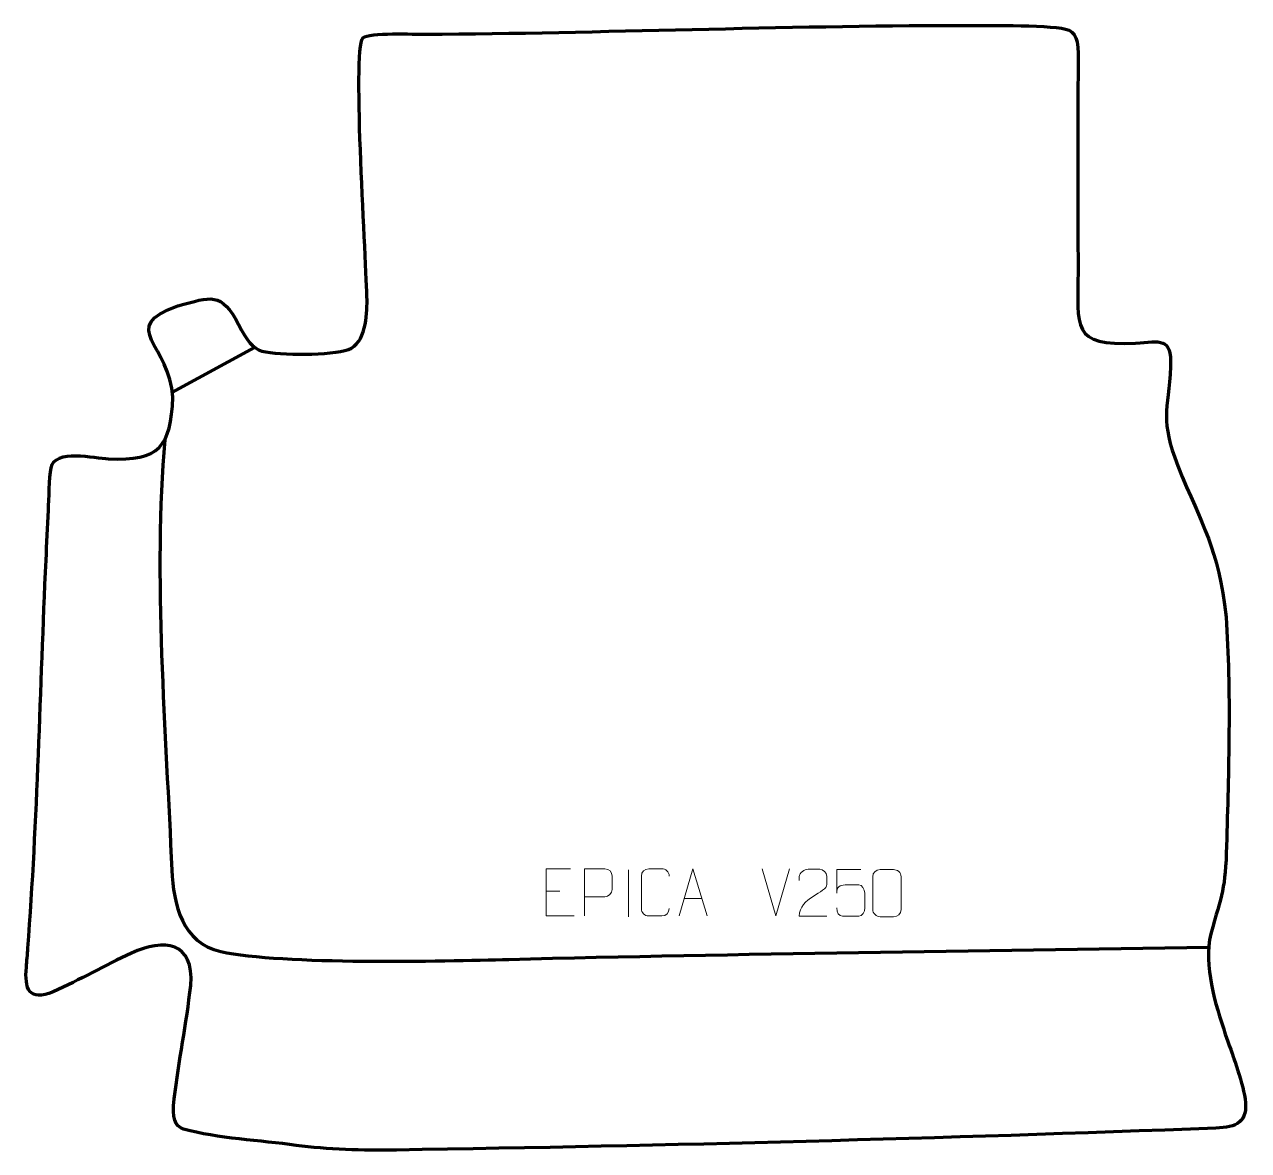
# Model space of a CAD drawing. Header units: millimetres. Extents: x -640 to 9, y 222 to 819.
import ezdxf

# ---------------------------------------------------------------- set-up
doc = ezdxf.new("R2010")
doc.units = ezdxf.units.MM
doc.header["$MEASUREMENT"] = 0
doc.layers.add('layer 2', color=7, linetype='Continuous')
doc.layers.add('layer 3', color=7, linetype='Continuous')

msp = doc.modelspace()

# ---------------------------------------------------------------- linework, layer by layer
at = {"layer": 'layer 2', "color": 142, "lineweight": 158}
msp.add_open_spline([(-518.2689, 647.5528), (-518.2689, 647.5528), (-562.2218, 623.6171), (-562.2218, 623.6171)], degree=3, dxfattribs=at)
msp.add_open_spline([(-565.8544, 598.4941), (-572.406, 528.1614), (-565.2511, 441.4719), (-562.2242, 370.2773), (-562.2242, 370.2773), (-561.4511, 352.0956), (-556.6393, 331.4695), (-536.2165, 327.0599), (-536.2165, 327.0599), (-503.4266, 319.9798), (-418.1928, 321.9534), (-383.4101, 322.8777), (-383.4101, 322.8777), (-259.6584, 326.1665), (-135.8503, 327.1551), (-12.0764, 329.3731)], degree=3, knots=[0, 0, 0, 0, 0.2, 0.2, 0.2, 0.2, 0.4, 0.4, 0.4, 0.4, 0.6, 0.6, 0.6, 0.6, 1, 1, 1, 1], dxfattribs=at)
at = {"layer": 'layer 3', "color": 242, "lineweight": 158}
msp.add_open_spline([(-514.3713, 645.61), (-519.4489, 647.1489), (-522.425, 651.0926), (-526.8085, 659.6302), (-526.8085, 659.6302), (-535.8625, 677.2647), (-541.4301, 674.4365), (-558.9849, 669.5325), (-558.9849, 669.5325), (-591.3388, 658.5114), (-562.9061, 648.2705), (-561.6134, 621.0777), (-561.6134, 621.0777), (-563.0093, 594.8651), (-568.3971, 587.1233), (-595.9196, 588.4011), (-595.9196, 588.4011), (-602.9992, 588.7299), (-624.5444, 593.9892), (-626.3053, 583.6672), (-626.3053, 583.6672), (-627.2218, 578.2952), (-627.4099, 567.0167), (-627.7138, 561.1787), (-627.7138, 561.1787), (-628.1741, 552.3344), (-628.5518, 543.4928), (-628.9543, 534.6466), (-628.9543, 534.6466), (-632.1252, 466.336), (-633.3898, 396.8988), (-638.5911, 328.8243), (-638.5911, 328.8243), (-638.8469, 325.4757), (-639.1202, 322.1308), (-639.4081, 318.7847), (-639.4081, 318.7847), (-640.4058, 307.3073), (-638.0676, 300.3401), (-625.1323, 305.7276), (-625.1323, 305.7276), (-610.8965, 312.0228), (-597.6768, 319.8191), (-583.6976, 326.1981), (-583.6976, 326.1981), (-566.338, 334.1197), (-550.1846, 332.3266), (-552.206, 309.1279), (-552.206, 309.1279), (-554.3961, 288.7954), (-558.5884, 268.9456), (-560.939, 248.9362), (-560.939, 248.9362), (-562.1766, 238.4015), (-560.4406, 234.52), (-555.9529, 232.8836), (-555.9529, 232.8836), (-538.135, 227.8302), (-515.1451, 226.9251), (-496.2607, 224.2267), (-496.2607, 224.2267), (-479.2871, 221.9987), (-461.2193, 221.5133), (-442.9745, 221.7822), (-442.9745, 221.7822), (-298.3504, 223.9441), (-152.764, 227.9134), (-8.1871, 233.3723), (-8.1871, 233.3723), (2.754, 233.7855), (9.1248, 236.4969), (7.2706, 248.9709), (7.2706, 248.9709), (5.7716, 259.0555), (0.1799, 273.2261), (-3.1975, 283.2455), (-3.1975, 283.2455), (-8.6394, 299.633), (-14.7633, 319.1757), (-10.9151, 336.4707), (-10.9151, 336.4707), (-4.9083, 357.5365), (-3.1473, 360.3496), (-2.5297, 383.2165), (-2.5297, 383.2165), (-1.5034, 422.4596), (-0.0148, 465.4985), (-2.8117, 504.5011), (-2.8117, 504.5011), (-6.8876, 541.2561), (-15.1317, 552.263), (-28.465, 584.7123), (-28.465, 584.7123), (-37.8085, 609.2945), (-33.6823, 613.2496), (-32.2325, 637.441), (-32.2325, 637.441), (-31.7097, 653.047), (-37.4957, 650.7889), (-50.804, 649.7906), (-50.804, 649.7906), (-85.3201, 648.2039), (-81.2886, 658.1303), (-81.3385, 687.5538), (-81.3385, 687.5538), (-81.4215, 724.8585), (-81.8054, 761.9363), (-81.2094, 799.2567), (-81.2094, 799.2567), (-81.0175, 811.2724), (-82.6345, 815.0755), (-87.9144, 816.383), (-87.9144, 816.383), (-98.4533, 818.8301), (-132.8418, 818.343), (-144.4794, 818.3326), (-144.4794, 818.3326), (-238.8368, 818.248), (-333.2377, 814.3246), (-427.5263, 813.6175), (-427.5263, 813.6175), (-433.191, 813.6099), (-457.6296, 814.8452), (-460.8964, 811.6972), (-460.8964, 811.6972), (-466.4815, 804.707), (-458.8589, 691.1496), (-458.6421, 672.565), (-458.6421, 672.565), (-458.5481, 664.5055), (-459.2959, 649.6756), (-468.4717, 646.4822), (-468.4717, 646.4822), (-477.5844, 643.3109), (-504.854, 643.1028), (-514.3713, 645.61)], degree=3, knots=[0, 0, 0, 0, 0.02857143, 0.02857143, 0.02857143, 0.02857143, 0.05714286, 0.05714286, 0.05714286, 0.05714286, 0.08571429, 0.08571429, 0.08571429, 0.08571429, 0.11428571, 0.11428571, 0.11428571, 0.11428571, 0.14285714, 0.14285714, 0.14285714, 0.14285714, 0.17142857, 0.17142857, 0.17142857, 0.17142857, 0.2, 0.2, 0.2, 0.2, 0.22857143, 0.22857143, 0.22857143, 0.22857143, 0.25714286, 0.25714286, 0.25714286, 0.25714286, 0.28571429, 0.28571429, 0.28571429, 0.28571429, 0.31428571, 0.31428571, 0.31428571, 0.31428571, 0.34285714, 0.34285714, 0.34285714, 0.34285714, 0.37142857, 0.37142857, 0.37142857, 0.37142857, 0.4, 0.4, 0.4, 0.4, 0.42857143, 0.42857143, 0.42857143, 0.42857143, 0.45714286, 0.45714286, 0.45714286, 0.45714286, 0.48571429, 0.48571429, 0.48571429, 0.48571429, 0.51428571, 0.51428571, 0.51428571, 0.51428571, 0.54285714, 0.54285714, 0.54285714, 0.54285714, 0.57142857, 0.57142857, 0.57142857, 0.57142857, 0.6, 0.6, 0.6, 0.6, 0.62857143, 0.62857143, 0.62857143, 0.62857143, 0.65714286, 0.65714286, 0.65714286, 0.65714286, 0.68571429, 0.68571429, 0.68571429, 0.68571429, 0.71428571, 0.71428571, 0.71428571, 0.71428571, 0.74285714, 0.74285714, 0.74285714, 0.74285714, 0.77142857, 0.77142857, 0.77142857, 0.77142857, 0.8, 0.8, 0.8, 0.8, 0.82857143, 0.82857143, 0.82857143, 0.82857143, 0.85714286, 0.85714286, 0.85714286, 0.85714286, 0.88571429, 0.88571429, 0.88571429, 0.88571429, 0.91428571, 0.91428571, 0.91428571, 0.91428571, 0.94285714, 0.94285714, 0.94285714, 0.94285714, 1, 1, 1, 1], dxfattribs=at)
at = {"layer": 'layer 3', "color": 250, "lineweight": 9}
for points, knots in [([(-350.6725, 370.9495), (-350.6725, 370.9495), (-363.5464, 370.9495), (-363.5464, 370.9495), (-363.5464, 370.9495), (-363.5464, 370.9495), (-363.5464, 345.9959), (-363.5464, 345.9959), (-363.5464, 345.9959), (-363.5464, 345.9959), (-348.6806, 345.9959), (-348.6806, 345.9959)], [0, 0, 0, 0, 0.25, 0.25, 0.25, 0.25, 0.5, 0.5, 0.5, 0.5, 1, 1, 1, 1]), ([(-343.272, 345.9883), (-343.272, 345.9883), (-343.272, 370.9419), (-343.272, 370.9419), (-343.272, 370.9419), (-339.677, 370.9419), (-336.0817, 370.9419), (-332.4863, 370.9419), (-332.4863, 370.9419), (-330.1611, 370.904), (-328.6037, 369.4139), (-328.6079, 367.0478), (-328.6079, 367.0478), (-328.6083, 365.0121), (-328.6083, 361.9528), (-328.6079, 359.9168), (-328.6079, 359.9168), (-328.6144, 358.0414), (-330.4266, 356.0995), (-332.4362, 356.0804), (-332.4362, 356.0804), (-332.4362, 356.0804), (-343.272, 356.0804), (-343.272, 356.0804)], [0, 0, 0, 0, 0.14285714, 0.14285714, 0.14285714, 0.14285714, 0.28571429, 0.28571429, 0.28571429, 0.28571429, 0.42857143, 0.42857143, 0.42857143, 0.42857143, 0.57142857, 0.57142857, 0.57142857, 0.57142857, 0.71428571, 0.71428571, 0.71428571, 0.71428571, 1, 1, 1, 1]), ([(-298.223, 349.8065), (-298.3628, 347.4831), (-300.04, 346.0035), (-302.1877, 345.9927), (-302.1877, 345.9927), (-304.5196, 345.9931), (-306.8515, 345.9931), (-309.183, 345.9927), (-309.183, 345.9927), (-311.108, 345.8873), (-313.0801, 347.7718), (-313.0689, 349.7891), (-313.0689, 349.7891), (-313.0685, 355.5592), (-313.0685, 361.3289), (-313.0689, 367.0982), (-313.0689, 367.0982), (-313.0647, 369.2363), (-311.318, 370.9555), (-309.1656, 370.942), (-309.1656, 370.942), (-306.8399, 370.942), (-304.5138, 370.942), (-302.1877, 370.942), (-302.1877, 370.942), (-300.2411, 370.9775), (-298.2497, 369.486), (-298.223, 367.0484)], [0, 0, 0, 0, 0.125, 0.125, 0.125, 0.125, 0.25, 0.25, 0.25, 0.25, 0.375, 0.375, 0.375, 0.375, 0.5, 0.5, 0.5, 0.5, 0.625, 0.625, 0.625, 0.625, 0.75, 0.75, 0.75, 0.75, 1, 1, 1, 1]), ([(-293.0613, 345.9958), (-293.0613, 345.9958), (-285.6903, 370.9493), (-285.6903, 370.9493), (-285.6903, 370.9493), (-285.6903, 370.9493), (-278.1204, 345.9958), (-278.1204, 345.9958)], [0, 0, 0, 0, 0.33333333, 0.33333333, 0.33333333, 0.33333333, 1, 1, 1, 1]), ([(-214.5556, 345.7598), (-219.47, 345.7601), (-224.3844, 345.7601), (-229.2985, 345.7598), (-229.2985, 345.7598), (-229.2985, 355.6921), (-214.6475, 358.3333), (-214.5556, 362.6436), (-214.5556, 362.6436), (-214.5559, 364.0677), (-214.5559, 365.4914), (-214.5556, 366.9147), (-214.5556, 366.9147), (-214.5725, 368.9918), (-216.6953, 370.7166), (-218.3663, 370.7339), (-218.3663, 370.7339), (-220.4395, 370.7335), (-222.5124, 370.7335), (-224.5848, 370.7339), (-224.5848, 370.7339), (-226.4069, 370.7504), (-229.2316, 368.9583), (-229.2985, 366.8647), (-229.2985, 366.8647), (-229.2985, 366.8647), (-229.2985, 364.8099), (-229.2985, 364.8099)], [0, 0, 0, 0, 0.125, 0.125, 0.125, 0.125, 0.25, 0.25, 0.25, 0.25, 0.375, 0.375, 0.375, 0.375, 0.5, 0.5, 0.5, 0.5, 0.625, 0.625, 0.625, 0.625, 0.75, 0.75, 0.75, 0.75, 1, 1, 1, 1]), ([(-196.5615, 370.6657), (-196.5615, 370.6657), (-209.4132, 370.6657), (-209.4132, 370.6657), (-209.4132, 370.6657), (-209.4129, 366.4351), (-209.4129, 362.2042), (-209.4132, 357.973), (-209.4132, 357.973), (-209.4135, 361.2831), (-207.7825, 362.3549), (-204.9705, 362.4154), (-204.9705, 362.4154), (-202.5309, 362.4157), (-200.0914, 362.4157), (-197.6522, 362.4154), (-197.6522, 362.4154), (-196.0024, 362.4222), (-194.5275, 360.0417), (-194.499, 357.973), (-194.499, 357.973), (-194.4993, 355.3857), (-194.4993, 352.7981), (-194.499, 350.2104), (-194.499, 350.2104), (-194.4528, 348.251), (-195.9522, 345.8147), (-197.5781, 345.7562), (-197.5781, 345.7562), (-199.5346, 345.7565), (-204.4296, 345.7565), (-206.3866, 345.7562), (-206.3866, 345.7562), (-208.2321, 345.7474), (-209.3392, 347.7122), (-209.36, 350.2633)], [0, 0, 0, 0, 0.1, 0.1, 0.1, 0.1, 0.2, 0.2, 0.2, 0.2, 0.3, 0.3, 0.3, 0.3, 0.4, 0.4, 0.4, 0.4, 0.5, 0.5, 0.5, 0.5, 0.6, 0.6, 0.6, 0.6, 0.7, 0.7, 0.7, 0.7, 0.8, 0.8, 0.8, 0.8, 1, 1, 1, 1]), ([(-186.3468, 370.5454), (-183.9807, 370.5454), (-181.6142, 370.5454), (-179.2477, 370.5454), (-179.2477, 370.5454), (-177.2672, 370.581), (-175.2412, 369.0867), (-175.2141, 366.6446), (-175.2141, 366.6446), (-175.2145, 360.8872), (-175.2145, 355.1294), (-175.2141, 349.3712), (-175.2141, 349.3712), (-175.3562, 347.0436), (-177.0626, 345.5613), (-179.2477, 345.5505), (-179.2477, 345.5505), (-181.6201, 345.5509), (-183.9925, 345.5509), (-186.3645, 345.5505), (-186.3645, 345.5505), (-188.323, 345.4449), (-190.3294, 347.3328), (-190.318, 349.3538), (-190.318, 349.3538), (-190.3176, 355.1344), (-190.3176, 360.9147), (-190.318, 366.6945), (-190.318, 366.6945), (-190.3137, 368.8365), (-188.5366, 370.559), (-186.3468, 370.5454)], [0, 0, 0, 0, 0.11111111, 0.11111111, 0.11111111, 0.11111111, 0.22222222, 0.22222222, 0.22222222, 0.22222222, 0.33333333, 0.33333333, 0.33333333, 0.33333333, 0.44444444, 0.44444444, 0.44444444, 0.44444444, 0.55555556, 0.55555556, 0.55555556, 0.55555556, 0.66666667, 0.66666667, 0.66666667, 0.66666667, 0.77777778, 0.77777778, 0.77777778, 0.77777778, 1, 1, 1, 1])]:
    msp.add_open_spline(points, degree=3, knots=knots, dxfattribs=at)
for points in [[(-319.9058, 370.4601), (-319.9058, 370.4601), (-319.9058, 345.486), (-319.9058, 345.486)], [(-241.7018, 345.9885), (-241.7018, 345.9885), (-249.0236, 370.9421), (-249.0236, 370.9421)], [(-234.3799, 370.9421), (-234.3799, 370.9421), (-241.7017, 345.9885), (-241.7017, 345.9885)], [(-363.5464, 359.0698), (-363.5464, 359.0698), (-356.3783, 359.0698), (-356.3783, 359.0698)], [(-290.3387, 355.2452), (-290.3387, 355.2452), (-280.843, 355.2452), (-280.843, 355.2452)]]:
    msp.add_open_spline(points, degree=3, dxfattribs=at)

doc.saveas('drawing.dxf')
